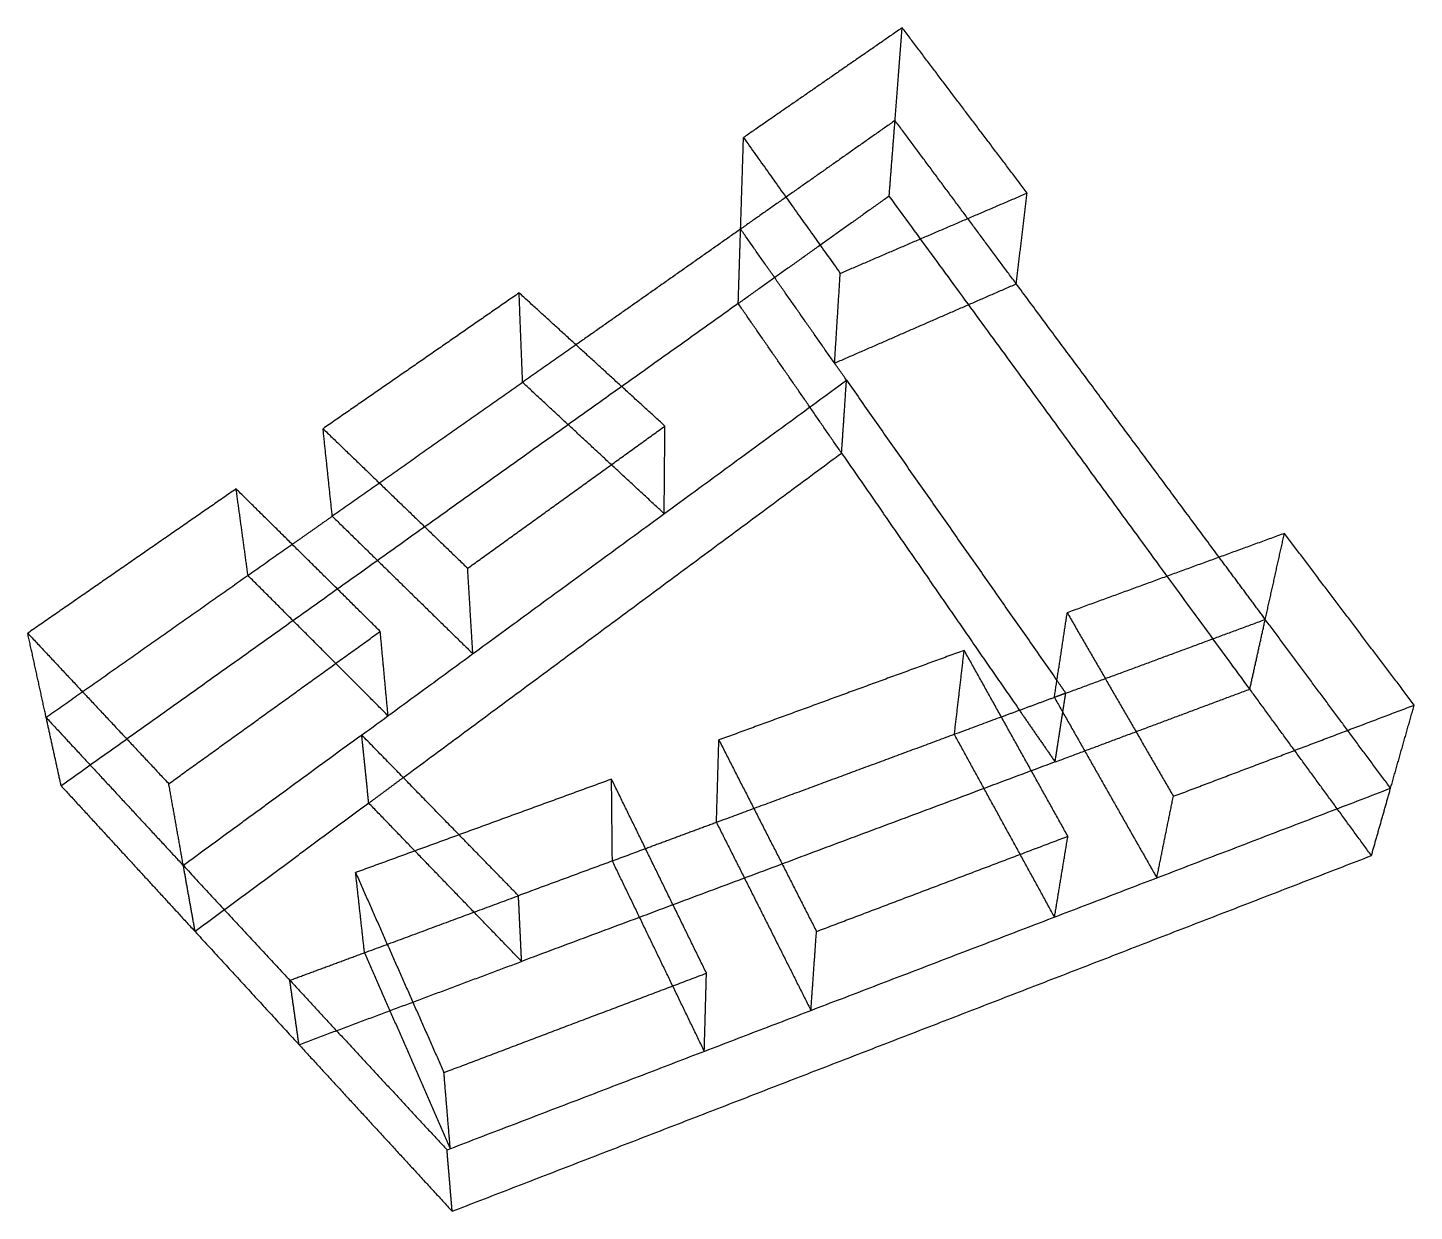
# Model space of a CAD drawing. Header units: metres. Extents: x 0 to 167, y 0 to 142.
import ezdxf

# ---------------------------------------------------------------- set-up
doc = ezdxf.new("R2010")
doc.units = ezdxf.units.M
doc.header["$MEASUREMENT"] = 0
doc.layers.add('Make2D$hidden$lines', color=7, linetype='Continuous', true_color=0xffffff)
doc.layers.add('Make2D$visible$lines', color=7, linetype='Continuous', true_color=0x000000)

msp = doc.modelspace()

# ---------------------------------------------------------------- linework, layer by layer
at = {"layer": 'Make2D$hidden$lines'}
for points in [[(104.17, 131.07), (104.6, 136.64), (105.03, 142.21)], [(104.17, 131.07), (94.9, 124.54), (85.62, 118.02)], [(103.47, 121.99), (103.82, 126.53), (104.17, 131.07)], [(118.73, 111.44), (111.45, 121.26), (104.17, 131.07)], [(103.47, 121.99), (94.41, 115.53), (85.34, 109.07)], [(146.78, 62.74), (125.12, 92.37), (103.47, 121.99)], [(85.34, 109.07), (85.48, 113.54), (85.62, 118.02)], [(59.44, 99.59), (59.23, 104.97), (59.02, 110.35)], [(85.34, 109.07), (44.68, 80.09), (4.02, 51.11)], [(97.75, 91.11), (91.55, 100.09), (85.34, 109.07)], [(65.85, 104.11), (51.22, 93.81), (36.58, 83.51)], [(76.44, 83.82), (67.94, 91.71), (59.44, 99.59)], [(26.46, 76.38), (25.75, 81.59), (25.03, 86.8)], [(31.78, 80.13), (17, 69.72), (2.22, 59.32)], [(148.64, 71.12), (149.79, 76.29), (150.94, 81.45)], [(148.64, 71.12), (145.87, 74.85), (143.1, 78.59)], [(43.28, 59.54), (34.87, 67.96), (26.46, 76.38)], [(124.68, 62.25), (136.66, 66.68), (148.64, 71.12)], [(146.78, 62.74), (147.71, 66.93), (148.64, 71.12)], [(163.69, 50.83), (156.17, 60.97), (148.64, 71.12)], [(111.3, 57.3), (111.89, 62.35), (112.48, 67.4)], [(123.62, 63.78), (124.15, 63.01), (124.68, 62.25)], [(124.68, 62.25), (124, 62), (123.31, 61.74)], [(123.4, 53.99), (135.09, 58.37), (146.78, 62.74)], [(123.4, 53.99), (124.04, 58.12), (124.68, 62.25)], [(161.39, 42.74), (154.08, 52.74), (146.78, 62.74)], [(119.12, 60.19), (121.26, 57.09), (123.4, 53.99)], [(116.95, 59.39), (99.83, 53.05), (82.72, 46.72)], [(40.96, 49.04), (40.54, 53.13), (40.12, 57.23)], [(123.33, 35.35), (117.32, 46.32), (111.3, 57.3)], [(123.4, 53.99), (91.36, 42.01), (59.32, 30.02)], [(40.96, 49.04), (43.03, 50.58), (45.1, 52.11)], [(70.22, 42.09), (70.17, 47.01), (70.12, 51.92)], [(40.96, 49.04), (30.54, 41.32), (20.11, 33.6)], [(59.32, 30.02), (50.14, 39.53), (40.96, 49.04)], [(58.94, 37.92), (55.38, 41.57), (51.81, 45.23)], [(74.21, 43.56), (66.57, 40.74), (58.94, 37.92)], [(81.26, 19.23), (75.74, 30.66), (70.22, 42.09)], [(40.45, 31.07), (49.7, 34.49), (58.94, 37.92)], [(59.32, 30.02), (59.13, 33.97), (58.94, 37.92)], [(32.58, 20.02), (45.95, 25.02), (59.32, 30.02)]]:
    msp.add_open_spline(points, degree=2, dxfattribs=at)
at = {"layer": 'Make2D$visible$lines'}
for points in [[(105.03, 142.21), (95.5, 135.61), (85.97, 129.01)], [(120.04, 122.35), (112.53, 132.28), (105.03, 142.21)], [(85.62, 118.02), (85.8, 123.51), (85.97, 129.01)], [(85.97, 129.01), (91.78, 120.85), (97.59, 112.7)], [(97.59, 112.7), (108.81, 117.53), (120.04, 122.35)], [(118.73, 111.44), (119.38, 116.9), (120.04, 122.35)], [(85.62, 118.02), (75.74, 111.06), (65.85, 104.11)], [(98.34, 99.86), (91.98, 108.94), (85.62, 118.02)], [(96.91, 101.91), (97.25, 107.3), (97.59, 112.7)], [(59.02, 110.35), (47.25, 102.19), (35.47, 94.03)], [(76.53, 94.35), (67.78, 102.35), (59.02, 110.35)], [(96.91, 101.91), (107.82, 106.68), (118.73, 111.44)], [(143.1, 78.59), (130.92, 95.02), (118.73, 111.44)], [(40.12, 57.23), (69.23, 78.54), (98.34, 99.86)], [(97.75, 91.11), (98.05, 95.48), (98.34, 99.86)], [(98.34, 99.86), (110.98, 81.82), (123.62, 63.78)], [(35.47, 94.03), (44.16, 85.65), (52.84, 77.26)], [(36.58, 83.51), (36.03, 88.77), (35.47, 94.03)], [(52.84, 77.26), (64.69, 85.81), (76.53, 94.35)], [(76.44, 83.82), (76.49, 89.09), (76.53, 94.35)], [(45.1, 52.11), (71.43, 71.61), (97.75, 91.11)], [(97.75, 91.11), (108.43, 75.65), (119.12, 60.19)], [(25.03, 86.8), (12.52, 78.13), (0, 69.46)], [(42.34, 69.68), (33.69, 78.24), (25.03, 86.8)], [(36.58, 83.51), (34.18, 81.82), (31.78, 80.13)], [(36.58, 83.51), (45.02, 75.25), (53.46, 67)], [(150.94, 81.45), (137.9, 76.69), (124.85, 71.92)], [(166.53, 60.82), (158.74, 71.14), (150.94, 81.45)], [(53.46, 67), (53.15, 72.13), (52.84, 77.26)], [(123.31, 61.74), (124.08, 66.83), (124.85, 71.92)], [(124.85, 71.92), (131.22, 60.89), (137.6, 49.86)], [(0, 69.46), (8.47, 60.41), (16.94, 51.37)], [(2.22, 59.32), (1.11, 64.39), (0, 69.46)], [(16.94, 51.37), (29.64, 60.53), (42.34, 69.68)], [(43.28, 59.54), (42.81, 64.61), (42.34, 69.68)], [(112.48, 67.4), (97.75, 62.02), (83.01, 56.63)], [(124.93, 45.06), (118.71, 56.23), (112.48, 67.4)], [(123.31, 61.74), (120.13, 60.56), (116.95, 59.39)], [(123.31, 61.74), (129.46, 50.9), (135.61, 40.06)], [(137.6, 49.86), (152.07, 55.34), (166.53, 60.82)], [(163.69, 50.83), (165.11, 55.82), (166.53, 60.82)], [(2.22, 59.32), (10.46, 50.43), (18.69, 41.54)], [(4.02, 51.11), (3.12, 55.22), (2.22, 59.32)], [(40.12, 57.23), (29.41, 49.39), (18.69, 41.54)], [(51.81, 45.23), (45.96, 51.23), (40.12, 57.23)], [(82.72, 46.72), (82.87, 51.68), (83.01, 56.63)], [(83.01, 56.63), (88.88, 45.13), (94.74, 33.62)], [(70.12, 51.92), (54.75, 46.31), (39.38, 40.69)], [(81.52, 28.61), (75.82, 40.27), (70.12, 51.92)], [(4.02, 51.11), (12.07, 42.35), (20.11, 33.6)], [(18.69, 41.54), (17.82, 46.46), (16.94, 51.37)], [(50.36, 7.38), (107.02, 29.1), (163.69, 50.83)], [(161.39, 42.74), (162.54, 46.78), (163.69, 50.83)], [(135.61, 40.06), (136.6, 44.96), (137.6, 49.86)], [(82.72, 46.72), (78.46, 45.14), (74.21, 43.56)], [(82.72, 46.72), (88.4, 35.43), (94.07, 24.13)], [(94.74, 33.62), (109.84, 39.34), (124.93, 45.06)], [(123.33, 35.35), (124.13, 40.21), (124.93, 45.06)], [(50.98, 0), (106.19, 21.37), (161.39, 42.74)], [(18.69, 41.54), (25.09, 34.65), (31.48, 27.75)], [(20.11, 33.6), (19.4, 37.57), (18.69, 41.54)], [(40.45, 31.07), (39.92, 35.88), (39.38, 40.69)], [(39.38, 40.69), (44.68, 28.68), (49.99, 16.67)], [(20.11, 33.6), (26.35, 26.81), (32.58, 20.02)], [(94.07, 24.13), (94.4, 28.88), (94.74, 33.62)], [(31.48, 27.75), (35.96, 29.41), (40.45, 31.07)], [(40.45, 31.07), (45.6, 19.3), (50.75, 7.53)], [(49.99, 16.67), (65.75, 22.64), (81.52, 28.61)], [(81.26, 19.23), (81.39, 23.92), (81.52, 28.61)], [(31.48, 27.75), (40.92, 17.56), (50.36, 7.38)], [(32.58, 20.02), (32.03, 23.89), (31.48, 27.75)], [(32.58, 20.02), (41.78, 10.01), (50.98, 0)], [(50.75, 7.53), (50.37, 12.1), (49.99, 16.67)], [(50.98, 0), (50.67, 3.69), (50.36, 7.38)]]:
    msp.add_open_spline(points, degree=2, dxfattribs=at)

doc.saveas('drawing.dxf')
